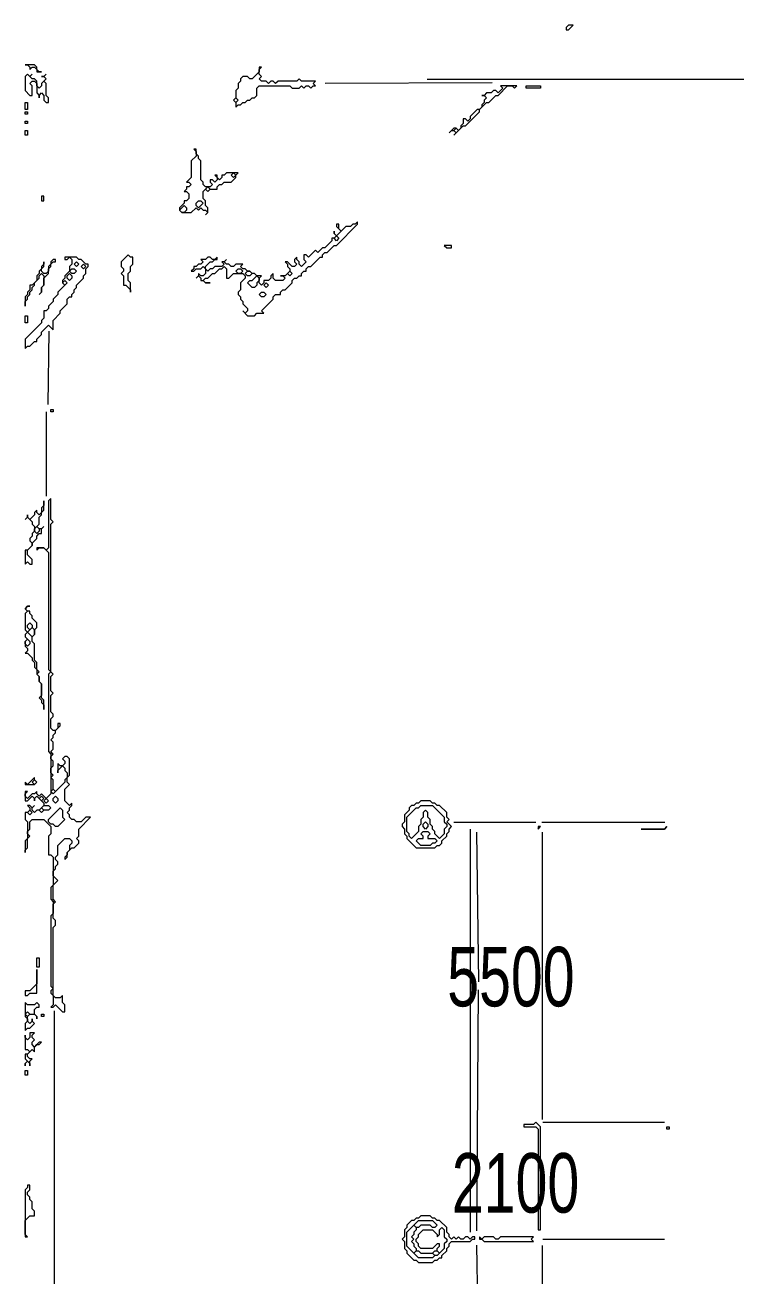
# Model space of a CAD drawing. Extents: x 10 to 1972, y 10 to 1395.
# Drawn here: x 10 to 314, y 858 to 1392 of the extents above; entities that cross this region are included whole.
import ezdxf

# ---------------------------------------------------------------- set-up
doc = ezdxf.new("R2010")
doc.units = 0
for name, color, linetype, lineweight in [('OCR_TEXT', 6, 'Continuous', 0), ('TRACE_CURVE', 6, 'Continuous', 0), ('TRACE_STRAIGHT', 5, 'Continuous', 0), ('TRACE_TEXT_SYMBOL', 6, 'Continuous', 0)]:
    doc.layers.add(name, color=color, linetype=linetype, lineweight=lineweight)
doc.styles.add('wqy-unicode', font='wqy-unicode.lff')

msp = doc.modelspace()

# ---------------------------------------------------------------- linework, layer by layer
at = {"layer": 'TRACE_CURVE', "color": 6}
for points in [[(21, 1190), (20, 1189), (20, 1169), (19, 1168), (18, 1169), (15, 1169), (15, 1168), (16, 1169), (18, 1169), (20, 1167), (20, 1117), (21, 1116), (20, 1115), (20, 1082), (21, 1081), (21, 1064), (19, 1062), (17, 1064), (16, 1063), (15, 1064), (15, 1065), (14, 1064), (13, 1064), (11, 1062), (10, 1063), (10, 1064), (11, 1065), (10, 1065), (10, 1061), (11, 1061), (13, 1063), (14, 1062), (14, 1061), (14, 1062), (15, 1063), (18, 1060), (18, 1059), (16, 1057), (15, 1057), (14, 1056), (13, 1057), (13, 1058), (14, 1059), (13, 1058), (12, 1059), (11, 1059), (12, 1058), (12, 1057), (11, 1056), (10, 1056), (10, 1053), (11, 1052), (11, 1045), (10, 1044), (10, 1039), (10, 1040), (11, 1041), (11, 1045), (12, 1046), (11, 1047), (11, 1048), (12, 1049), (12, 1052), (13, 1053)], [(23, 1091), (25, 1093), (25, 1094), (24, 1094), (24, 1092), (23, 1091), (22, 1091), (21, 1092), (21, 1096), (22, 1097), (22, 1098), (21, 1099), (21, 1106), (22, 1107), (21, 1108), (21, 1114), (22, 1115), (21, 1116), (21, 1179), (22, 1180), (21, 1181), (21, 1190)], [(31, 1041), (33, 1043), (33, 1044), (32, 1045), (33, 1046), (33, 1049), (38, 1054), (36, 1054), (34, 1052), (32, 1052), (31, 1053), (30, 1053), (29, 1054), (29, 1055), (28, 1056), (29, 1057), (29, 1058), (30, 1059), (30, 1060), (29, 1059), (27, 1061), (27, 1066), (29, 1068), (28, 1069), (28, 1071), (29, 1072), (29, 1079), (28, 1080), (27, 1080), (26, 1079), (27, 1078), (27, 1077), (26, 1076), (25, 1076), (24, 1077), (24, 1073), (24, 1074), (26, 1076), (27, 1075), (27, 1074), (28, 1073), (28, 1071), (27, 1070), (27, 1069), (23, 1065), (22, 1066), (22, 1070), (21, 1071), (22, 1072), (21, 1073), (21, 1075), (22, 1076), (22, 1078), (21, 1079), (21, 1080), (22, 1081), (21, 1082), (22, 1083), (22, 1086), (21, 1087), (22, 1088), (22, 1089), (23, 1090), (23, 1091)], [(13, 1053), (18, 1053), (21, 1050), (21, 1047), (20, 1046), (20, 1038), (21, 1038), (22, 1037), (22, 1025), (21, 1024), (21, 1019), (22, 1018), (22, 1013), (21, 1012), (21, 982), (22, 981), (21, 980), (21, 979), (22, 978), (22, 974), (21, 973), (22, 973), (23, 974), (26, 971), (27, 971), (27, 974), (26, 975), (26, 978), (25, 977), (23, 977), (22, 978), (22, 1007), (23, 1008), (23, 1010), (22, 1011), (22, 1017), (23, 1018), (22, 1019), (22, 1025), (24, 1027), (22, 1029), (22, 1031), (23, 1032), (23, 1033), (24, 1034), (24, 1035), (23, 1036), (23, 1037), (24, 1038), (24, 1042), (27, 1045), (29, 1045), (30, 1044), (30, 1043), (29, 1042), (29, 1040), (28, 1039), (28, 1038), (27, 1037), (27, 1036), (28, 1037), (28, 1039), (30, 1041), (31, 1041)]]:
    msp.add_lwpolyline(points, dxfattribs=at)
for points in [[(16, 1062), (17, 1063), (18, 1062), (17, 1061)], [(21, 1065), (22, 1066), (23, 1065), (22, 1064)], [(22, 1062), (23, 1063), (24, 1062), (24, 1061), (23, 1060), (22, 1061)], [(11, 1056), (12, 1057), (13, 1056), (12, 1055)], [(16, 1057), (17, 1058), (18, 1057), (17, 1056)], [(17, 1058), (18, 1059), (20, 1059), (21, 1058), (20, 1057), (18, 1057)], [(18, 1061), (19, 1062), (20, 1061), (19, 1060)], [(25, 1058), (26, 1057), (26, 1054), (27, 1053), (24, 1050), (23, 1050), (22, 1051), (21, 1051), (20, 1052), (20, 1053)]]:
    msp.add_lwpolyline(points, close=True, dxfattribs=at)
at = {"layer": 'TRACE_STRAIGHT', "color": 5}
for p, q in [((138.11, 1367.23), (209.37, 1367.54)), ((181.62, 1368.96), (365.63, 1368.91)), ((19.95, 1230.12), (20.3, 1261.38)), ((19, 1227), (19, 1191)), ((193.12, 1051.9), (228.13, 1051.98)), ((230.62, 1051.87), (283.13, 1051.85)), ((200, 1049), (200, 877)), ((202.68, 1047.64), (203.57, 983.86)), ((230.88, 925.12), (230.9, 1047.63)), ((202.94, 877.62), (203.58, 980.38)), ((22.57, 730.12), (22.63, 971.37)), ((231, 924), (283, 924)), ((202.71, 871.39), (203.67, 815.85)), ((230.87, 687.62), (230.89, 871.38)), ((231, 874), (283, 874))]:
    msp.add_line(p, q, dxfattribs=at)
at = {"layer": 'TRACE_TEXT_SYMBOL', "color": 6}
for points in [[(242, 1392), (241, 1391), (241, 1390), (242, 1390), (244, 1392)], [(10, 1375), (11, 1375), (12, 1374), (12, 1373), (13, 1374), (14, 1374), (15, 1373), (15, 1372), (17, 1372), (16, 1372), (15, 1373), (15, 1374), (14, 1375)], [(110, 1374), (110, 1372), (107, 1369), (106, 1369), (105, 1370), (103, 1370), (102, 1369), (102, 1368), (101, 1367), (101, 1365), (100, 1364), (100, 1361), (99, 1360), (100, 1359), (100, 1357), (101, 1358), (102, 1358), (103, 1359), (104, 1359), (105, 1360), (106, 1360), (107, 1361), (108, 1361), (109, 1362), (109, 1365), (110, 1366), (123, 1366), (124, 1365), (127, 1365), (128, 1366), (129, 1365), (130, 1366), (131, 1366), (132, 1365), (133, 1366), (134, 1366), (133, 1367), (134, 1368), (128, 1368), (127, 1369), (126, 1368), (118, 1368), (117, 1367), (116, 1368), (115, 1368), (114, 1367), (113, 1368), (111, 1368), (110, 1369), (111, 1370), (110, 1371), (110, 1373), (111, 1374)], [(11, 1371), (10, 1370), (10, 1364), (12, 1362), (13, 1362), (13, 1366), (12, 1367), (13, 1368), (14, 1368), (15, 1367), (15, 1363), (16, 1362), (16, 1361), (16, 1362), (17, 1363), (18, 1362), (18, 1360), (19, 1359), (20, 1359), (20, 1361), (19, 1362), (19, 1367), (18, 1368), (19, 1369), (18, 1370), (19, 1371), (18, 1370), (17, 1370), (18, 1370), (19, 1369), (17, 1367), (17, 1366), (16, 1365), (15, 1366), (15, 1368), (14, 1369), (13, 1369), (12, 1370), (13, 1371), (12, 1370)], [(99, 1360), (100, 1361), (101, 1360), (100, 1359)], [(213, 1366), (214, 1365), (212, 1363), (211, 1364), (210, 1364), (209, 1363), (207, 1363), (206, 1362), (205, 1362), (206, 1362), (207, 1361), (206, 1360), (206, 1359), (205, 1358), (205, 1357), (204, 1356), (203, 1356), (200, 1353), (200, 1352), (199, 1351), (198, 1352), (197, 1352), (197, 1350), (196, 1349), (196, 1348), (195, 1347), (194, 1348), (193, 1348), (191, 1346), (192, 1347), (193, 1347), (194, 1346), (193, 1345), (197, 1349), (198, 1349), (204, 1355), (204, 1356), (207, 1359), (208, 1359), (211, 1362), (212, 1362), (216, 1366), (218, 1366), (219, 1365), (220, 1366)], [(224, 1366), (230, 1366), (230, 1365), (224, 1365)], [(10, 1359), (11, 1359), (11, 1356), (10, 1356)], [(10, 1355), (11, 1355), (11, 1354), (10, 1354)], [(10, 1351), (11, 1351), (11, 1350), (10, 1350)], [(10, 1347), (11, 1347), (11, 1345), (10, 1345)], [(193, 1347), (194, 1348), (195, 1347), (194, 1346)], [(98, 1328), (99, 1329), (100, 1328), (99, 1327)], [(17, 1319), (17, 1317), (18, 1317), (18, 1319)], [(87, 1322), (88, 1323), (89, 1322), (88, 1321)], [(78, 1315), (79, 1314), (79, 1313), (78, 1312), (77, 1312), (76, 1313)], [(83, 1316), (84, 1317), (85, 1317), (86, 1316), (84, 1314), (83, 1315)], [(142, 1301), (143, 1302), (144, 1301), (143, 1300)], [(189, 1298), (190, 1297), (192, 1297), (192, 1298)], [(27, 1293), (27, 1292), (28, 1292), (29, 1293), (30, 1292), (30, 1290), (29, 1289), (29, 1287), (27, 1285), (27, 1284), (26, 1283), (26, 1282), (27, 1281), (24, 1278), (24, 1277), (22, 1275), (22, 1274), (20, 1272), (20, 1271), (19, 1270), (18, 1270), (18, 1267), (17, 1266), (17, 1265), (10, 1258), (10, 1254), (11, 1255), (12, 1255), (14, 1257), (15, 1257), (15, 1258), (17, 1260), (17, 1261), (20, 1264), (22, 1262), (22, 1266), (25, 1269), (25, 1270), (28, 1273), (28, 1275), (29, 1276), (30, 1276), (30, 1277), (31, 1278), (31, 1279), (32, 1280), (32, 1281), (35, 1284), (35, 1285), (36, 1286), (36, 1288), (37, 1289), (37, 1290), (36, 1290), (34, 1292), (33, 1292), (32, 1293)], [(22, 1292), (21, 1291), (21, 1290), (20, 1289), (20, 1287), (19, 1286), (18, 1286), (17, 1287), (17, 1288), (18, 1289), (18, 1291), (18, 1290), (17, 1289), (17, 1288), (16, 1287), (16, 1286), (15, 1285), (15, 1283), (13, 1281), (12, 1281), (12, 1279), (11, 1278), (11, 1277), (10, 1276), (10, 1272), (10, 1274), (11, 1275), (11, 1276), (12, 1277), (12, 1278), (13, 1279), (13, 1280), (14, 1281), (14, 1282), (16, 1284), (16, 1285), (17, 1286), (18, 1285), (18, 1281), (17, 1280), (17, 1278), (16, 1277), (17, 1278), (17, 1280), (18, 1281), (18, 1284), (20, 1286), (20, 1288), (21, 1289), (21, 1290), (22, 1291), (23, 1291), (23, 1292)], [(54, 1294), (51, 1291), (51, 1289), (52, 1288), (52, 1287), (51, 1286), (52, 1285), (52, 1281), (53, 1281), (55, 1279), (55, 1278), (55, 1282), (54, 1283), (54, 1286), (55, 1287), (55, 1289), (56, 1290), (56, 1293), (55, 1293)], [(29, 1287), (30, 1288), (31, 1288), (32, 1287), (31, 1286), (30, 1286)], [(31, 1290), (32, 1291), (33, 1290), (32, 1289)], [(34, 1289), (35, 1290), (36, 1289), (35, 1288)], [(100, 1287), (101, 1288), (102, 1288), (103, 1287), (102, 1286), (101, 1286)], [(104, 1286), (105, 1287), (106, 1287), (107, 1286), (106, 1285), (105, 1285)], [(122, 1286), (123, 1287), (124, 1286), (123, 1285)], [(26, 1282), (27, 1283), (28, 1282), (27, 1281)], [(28, 1285), (29, 1286), (30, 1285), (30, 1284), (29, 1283), (28, 1284)], [(109, 1285), (110, 1284), (110, 1283), (109, 1282), (109, 1281), (108, 1280), (107, 1280), (105, 1282), (106, 1283), (107, 1283)], [(112, 1281), (113, 1282), (114, 1281), (113, 1280)], [(110, 1277), (111, 1278), (112, 1278), (113, 1277), (112, 1276), (111, 1276)], [(10, 1268), (11, 1268), (11, 1265), (10, 1265)], [(21, 1228), (22, 1228), (22, 1227), (21, 1227)], [(18, 1189), (18, 1187), (17, 1186), (17, 1184), (16, 1183), (15, 1184), (15, 1185), (14, 1184), (14, 1183), (12, 1181), (11, 1182), (11, 1183), (11, 1182), (10, 1181), (11, 1182), (13, 1180), (13, 1179), (14, 1178), (14, 1176), (13, 1175), (13, 1174), (12, 1173), (12, 1172), (13, 1171), (13, 1170), (11, 1168), (10, 1168), (10, 1162), (11, 1163), (12, 1162), (13, 1162), (13, 1164), (11, 1166), (11, 1168), (13, 1170), (13, 1171), (15, 1173), (15, 1174), (16, 1175), (17, 1175), (17, 1177), (18, 1178), (17, 1177), (16, 1177), (15, 1178), (16, 1179), (16, 1182), (17, 1183), (17, 1184), (18, 1185)], [(14, 1177), (15, 1178), (16, 1177), (16, 1176), (15, 1175), (14, 1176)], [(11, 1144), (10, 1143), (11, 1142), (10, 1141), (10, 1134), (11, 1133), (10, 1132), (10, 1131), (11, 1130), (10, 1129), (10, 1127), (11, 1126), (11, 1125), (10, 1124), (11, 1124), (13, 1122), (13, 1121), (14, 1120), (14, 1118), (15, 1117), (15, 1115), (16, 1114), (16, 1112), (17, 1111), (17, 1106), (16, 1105), (17, 1104), (17, 1103), (18, 1102), (18, 1100), (18, 1104), (17, 1105), (17, 1111), (16, 1112), (16, 1114), (15, 1115), (16, 1116), (15, 1117), (15, 1120), (14, 1121), (14, 1128), (13, 1129), (13, 1131), (14, 1132), (14, 1134), (15, 1135), (15, 1137), (13, 1139), (13, 1140), (12, 1141), (12, 1142), (11, 1142), (10, 1143), (11, 1144), (12, 1144)], [(11, 1136), (12, 1137), (13, 1136), (13, 1135), (12, 1134), (11, 1135)], [(13, 1135), (14, 1134), (14, 1132), (13, 1131), (11, 1133)], [(10, 1129), (11, 1130), (12, 1129), (12, 1128), (11, 1127), (10, 1128)], [(14, 1071), (11, 1068), (10, 1069), (10, 1068), (14, 1068), (15, 1069), (14, 1070)], [(13, 1069), (14, 1070), (15, 1069), (14, 1068)], [(179, 1061), (178, 1060), (177, 1060), (176, 1059), (175, 1059), (174, 1058), (174, 1057), (172, 1055), (172, 1052), (171, 1051), (171, 1050), (172, 1049), (172, 1047), (173, 1046), (173, 1045), (177, 1041), (185, 1041), (186, 1042), (187, 1042), (188, 1043), (188, 1044), (190, 1046), (190, 1047), (191, 1048), (191, 1049), (192, 1050), (190, 1052), (191, 1053), (190, 1054), (190, 1056), (187, 1059), (186, 1059), (185, 1060), (184, 1060), (183, 1061)], [(178, 1058), (179, 1059), (184, 1059), (189, 1054), (189, 1052), (190, 1051), (190, 1050), (189, 1049), (189, 1047), (187, 1045), (185, 1047), (185, 1048), (184, 1049), (184, 1050), (183, 1051), (183, 1053), (182, 1054), (182, 1056), (181, 1057), (180, 1056), (180, 1054), (179, 1053), (179, 1051), (178, 1050), (178, 1048), (175, 1045), (174, 1046), (174, 1047), (173, 1048), (173, 1054), (177, 1058)], [(180, 1051), (181, 1052), (182, 1051), (182, 1050), (181, 1049), (180, 1050)], [(179, 1047), (180, 1048), (182, 1048), (183, 1047), (182, 1046), (182, 1045), (185, 1045), (186, 1044), (185, 1043), (184, 1043), (183, 1042), (179, 1042), (177, 1044), (178, 1045), (180, 1045), (180, 1046)], [(229, 1050), (229, 1049), (230, 1050)], [(284, 1050), (283, 1049), (273, 1049), (283, 1049)], [(15, 994), (16, 994), (16, 990), (15, 990)], [(15, 989), (15, 983), (12, 980), (10, 980), (10, 978), (11, 978), (12, 979), (15, 979)], [(10, 975), (10, 969), (11, 968), (11, 967), (10, 966), (10, 963), (11, 964), (12, 964), (14, 966), (13, 967), (13, 968), (13, 967), (12, 966), (11, 967), (11, 969), (12, 970), (14, 970), (15, 969), (15, 968), (15, 969), (14, 970), (14, 972), (15, 973), (16, 973), (16, 974), (15, 975), (14, 974), (11, 974)], [(10, 970), (11, 971), (12, 970), (11, 969)], [(17, 970), (18, 970), (18, 969), (17, 969)], [(12, 962), (12, 960), (11, 959), (10, 960), (10, 961), (10, 955), (11, 955), (12, 954), (11, 953), (10, 953), (10, 951), (11, 950), (10, 949), (10, 948), (10, 949), (11, 950), (12, 949), (12, 948), (12, 950), (13, 951), (12, 951), (11, 952), (11, 953), (13, 955), (14, 954), (14, 956), (15, 957), (16, 957), (17, 958), (16, 958), (14, 956), (13, 957), (13, 958), (14, 959), (13, 960), (13, 961), (14, 962)], [(10, 946), (11, 946), (11, 944), (10, 944)], [(228, 924), (227, 923), (223, 923), (223, 922), (228, 922), (229, 921), (229, 878), (230, 878), (230, 922)], [(284, 922), (285, 922), (285, 921), (284, 921)], [(11, 897), (11, 896), (10, 895), (10, 875), (11, 875), (10, 876), (10, 882), (12, 884), (14, 884), (14, 886), (13, 887), (13, 890), (12, 891), (12, 892), (11, 893), (11, 894), (12, 895), (12, 897)], [(179, 884), (178, 883), (177, 883), (176, 882), (175, 882), (173, 880), (173, 879), (172, 878), (172, 875), (171, 874), (172, 873), (172, 870), (173, 869), (173, 868), (176, 865), (177, 865), (178, 864), (184, 864), (185, 865), (186, 865), (187, 866), (188, 866), (188, 867), (190, 869), (190, 870), (191, 871), (191, 872), (192, 873), (200, 873), (201, 874), (202, 874), (202, 875), (201, 875), (200, 874), (199, 875), (198, 875), (197, 874), (196, 874), (195, 875), (194, 874), (193, 875), (192, 874), (191, 875), (191, 876), (190, 877), (190, 879), (187, 882), (186, 882), (185, 883), (184, 883), (183, 884)], [(178, 882), (184, 882), (186, 880), (185, 879), (184, 879), (183, 880), (179, 880), (178, 879), (177, 879), (176, 880)], [(176, 880), (177, 879), (177, 878), (176, 877), (176, 876), (175, 875), (176, 874), (175, 873), (176, 872), (176, 871), (177, 870), (177, 869), (176, 868), (173, 871), (173, 877)], [(187, 878), (188, 879), (189, 878), (189, 875), (190, 874), (190, 873), (189, 872), (189, 870), (187, 868), (186, 869), (186, 870), (187, 871), (187, 872), (186, 872), (184, 870), (179, 870), (178, 871), (178, 872), (177, 873), (177, 874), (178, 875), (178, 876), (180, 878), (184, 878), (186, 876), (186, 875), (187, 876)], [(204, 875), (204, 874), (205, 874), (206, 873), (227, 873), (226, 874), (227, 875), (213, 875), (212, 874), (211, 874), (210, 875), (206, 875), (205, 874)], [(176, 868), (177, 869), (178, 869), (179, 868), (184, 868), (185, 867), (184, 866), (178, 866)], [(184, 868), (185, 869), (186, 869), (187, 868), (186, 867), (185, 867)]]:
    msp.add_lwpolyline(points, close=True, dxfattribs=at)
for points in [[(82, 1339), (83, 1338), (83, 1336), (81, 1334), (81, 1327), (79, 1325), (80, 1325), (81, 1324), (80, 1323), (79, 1323), (79, 1322), (78, 1321), (79, 1321), (80, 1320), (80, 1318), (79, 1317), (78, 1317), (78, 1316), (76, 1314), (76, 1313), (77, 1312), (81, 1312), (83, 1314), (84, 1313), (85, 1314), (86, 1313), (87, 1313), (88, 1312), (87, 1311), (88, 1312), (88, 1314), (87, 1315), (87, 1317), (86, 1318), (86, 1321), (87, 1322), (88, 1321), (89, 1322), (92, 1322), (92, 1323), (93, 1324), (94, 1324), (95, 1325), (98, 1325), (100, 1327), (100, 1328), (101, 1329), (96, 1329), (95, 1328), (94, 1328), (94, 1327), (93, 1326), (92, 1327), (92, 1328), (91, 1328), (92, 1327), (92, 1326), (91, 1325), (90, 1326), (89, 1326), (89, 1325), (90, 1324), (89, 1323), (87, 1323)], [(87, 1323), (86, 1324), (86, 1325), (85, 1326), (85, 1334), (84, 1335), (84, 1336), (83, 1337), (83, 1339), (82, 1339)], [(90, 1286), (91, 1286), (93, 1288), (94, 1288), (95, 1289), (96, 1288), (96, 1284), (97, 1284), (99, 1286), (103, 1286), (104, 1285), (104, 1284), (102, 1282), (102, 1279), (101, 1278), (101, 1277), (102, 1276), (102, 1275), (103, 1274), (103, 1273), (105, 1271), (105, 1270), (104, 1269), (103, 1270), (105, 1268), (108, 1268), (109, 1269), (112, 1269), (111, 1270), (116, 1275), (116, 1276), (117, 1277), (119, 1277), (119, 1278), (120, 1279), (121, 1279), (124, 1282), (124, 1283), (125, 1284), (126, 1284), (127, 1285), (128, 1285), (128, 1286), (129, 1287), (130, 1287), (130, 1288), (131, 1289), (132, 1289), (136, 1293), (137, 1293), (137, 1294), (138, 1295), (139, 1295), (142, 1298), (143, 1298), (152, 1307), (152, 1308)], [(152, 1308), (151, 1307), (150, 1307), (149, 1306), (147, 1306), (145, 1304), (144, 1305), (144, 1307), (143, 1307), (143, 1306), (145, 1304), (143, 1302), (142, 1303), (142, 1304), (142, 1303), (143, 1302), (142, 1301), (141, 1301), (141, 1300), (138, 1297), (137, 1297), (135, 1295), (134, 1296), (131, 1293), (130, 1294), (129, 1294), (129, 1292), (130, 1291), (128, 1289), (127, 1290), (127, 1291), (126, 1292), (126, 1293), (125, 1292), (125, 1291), (126, 1290), (125, 1289), (124, 1289), (122, 1291), (121, 1291), (122, 1290), (122, 1289), (123, 1288), (123, 1287), (121, 1285), (119, 1285), (120, 1285), (121, 1284), (120, 1283), (117, 1283), (116, 1284), (116, 1286), (115, 1285), (115, 1284), (114, 1283), (112, 1283), (112, 1282), (111, 1281), (110, 1282), (110, 1284), (111, 1285), (109, 1285), (108, 1286), (107, 1286)], [(107, 1286), (106, 1287), (105, 1287), (104, 1288), (103, 1288), (102, 1289), (103, 1290), (100, 1290), (99, 1289), (98, 1289), (97, 1290), (96, 1290), (95, 1291), (96, 1292), (95, 1291), (94, 1291), (95, 1290), (94, 1289), (91, 1289), (90, 1288), (89, 1288), (88, 1287), (87, 1288), (87, 1289), (89, 1291), (90, 1291), (91, 1292), (92, 1292), (92, 1293), (91, 1292), (90, 1292), (89, 1293), (88, 1293), (87, 1292), (85, 1292), (86, 1291), (85, 1290), (84, 1290), (83, 1289), (82, 1289), (82, 1288), (81, 1287), (82, 1287), (83, 1288), (85, 1288), (86, 1289), (87, 1288), (87, 1286), (86, 1285), (85, 1285), (84, 1286), (84, 1285), (83, 1284), (84, 1285), (85, 1284), (85, 1283), (86, 1283), (87, 1282), (89, 1282), (87, 1282), (86, 1283), (87, 1284), (88, 1284), (90, 1286)]]:
    msp.add_lwpolyline(points, dxfattribs=at)

# ---------------------------------------------------------------- texts
at = {"layer": 'OCR_TEXT', "color": 6, "style": 'wqy-unicode', "width": 0.72}
for s, p in [('5500', (190.25, 973.34)), ('2100', (192.23, 885.34))]:
    msp.add_text(s, height=25.38, dxfattribs=at).set_placement(p)

doc.saveas('drawing.dxf')
